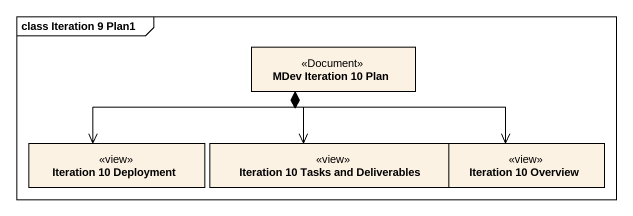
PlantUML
@startuml
mainframe class Iteration 9 Plan1
hide circle
hide empty members
class "MDev Iteration 10 Plan" as MDev_Iteration_10_Plan <<Document>>
class "Iteration 10 Deployment" as Iteration_10_Deployment <<view>>
class "Iteration 10 Tasks and Deliverables" as Iteration_10_Tasks_and <<view>>
class "Iteration 10 Overview" as Iteration_10_Overview <<view>>
MDev_Iteration_10_Plan *-left-> Iteration_10_Deployment
MDev_Iteration_10_Plan *--> Iteration_10_Tasks_and
MDev_Iteration_10_Plan *-right-> Iteration_10_Overview
@enduml
